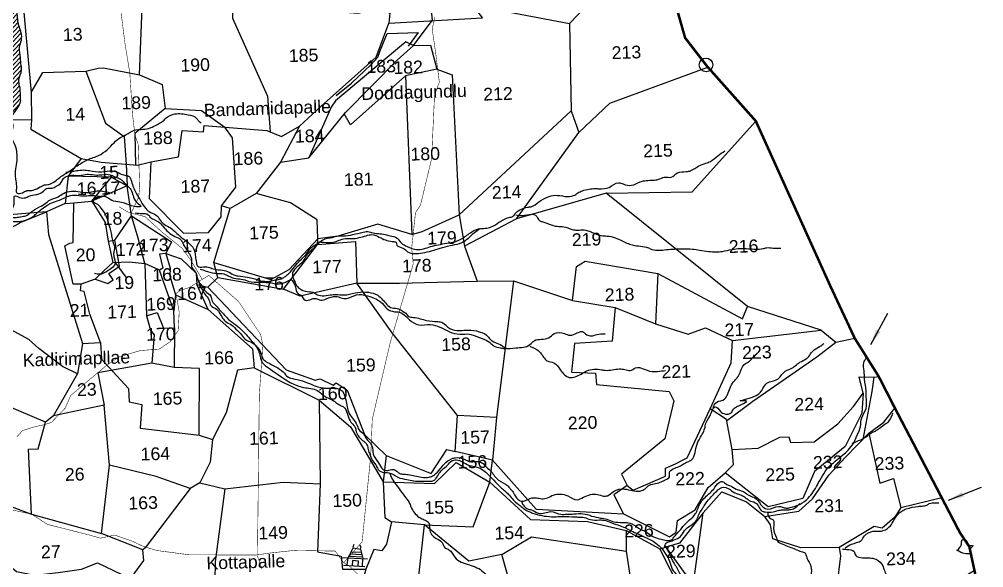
# Model space of a CAD drawing. Header units: feet. Extents: x 800423 to 807996, y 1573223 to 1578223.
# Drawn here: x 801368 to 803229, y 1575888 to 1576944 of the extents above; entities that cross this region are included whole.
import ezdxf
from ezdxf.enums import TextEntityAlignment as Align

# ---------------------------------------------------------------- set-up
doc = ezdxf.new("R2010")
doc.units = ezdxf.units.FT
doc.header["$LTSCALE"] = 15
doc.header["$MEASUREMENT"] = 0
doc.linetypes.add('HIDDEN2', pattern=[0.1875, 0.125, -0.0625])
for name, color, linetype in [('HILL', 17, 'Continuous'), ('PLOT', 7, 'Continuous'), ('PLOT NO', 7, 'Continuous'), ('ROADS', 6, 'Continuous'), ('TANKS-STREAM', 4, 'Continuous'), ('VILLAGE STONES', 240, 'Continuous')]:
    doc.layers.add(name, color=color, linetype=linetype)
doc.layers.add('VILLAGE BOUNDRY', color=5, linetype='HIDDEN2', lineweight=100)
doc.styles.get("Standard").update_dxf_attribs({"font": 'arial.ttf'})
doc.linetypes.add('DOTS', pattern='A,1e-06,-3,["●",Standard,S=3,R=0,X=-1.25,Y=-1.25],-3', length=6.000001)
doc.dimstyles.get("Standard").update_dxf_attribs({"dimtxt": 0.18, "dimasz": 0.18, "dimexe": 0.18, "dimexo": 0.0625, "dimgap": 0.09, "dimtad": 0, "dimtih": 1, "dimtoh": 1, "dimdec": 4, "dimzin": 0, "dimdsep": 46, "dimtxsty": 'Standard', "dimcen": 0.09, "dimadec": 0, "dimazin": 0, "dimtfac": 1, "dimtdec": 4, "dimtofl": 0, "dimtmove": 0, "dimatfit": 3, "dimfxl": 1, "dimtolj": 1, "dimtzin": 0, "dimarcsym": 0})

msp = doc.modelspace()

# ---------------------------------------------------------------- hatches: boundary and pattern name
at = {"layer": 'TANKS-STREAM', "lineweight": -2}
h = msp.add_hatch(dxfattribs=at)
h.set_pattern_fill('ANSI31', color=256, scale=48.98185, angle=1.7937)
h.set_pattern_definition([(46.79369286, (65027.067, 8084.705), (-4.462817548, 4.191789214), [])])
edge = h.paths.add_edge_path()
edge.add_line((801143.9, 1577302.2), (801082.1, 1577261.5))
edge.add_line((801082.1, 1577261.5), (801057, 1577225.5))
edge.add_line((801057, 1577225.5), (801041.4, 1577214.8))
edge.add_line((801041.4, 1577214.8), (801039.2, 1577161.4))
edge.add_line((801039.2, 1577161.4), (801035.1, 1577154.3))
edge.add_line((801035.1, 1577154.3), (801039.7, 1577122))
edge.add_line((801039.7, 1577122), (801072.9, 1576916.4))
edge.add_line((801072.9, 1576916.4), (801098.4, 1576744.9))
edge.add_line((801098.4, 1576744.9), (801190.6, 1576748.3))
edge.add_line((801190.6, 1576748.3), (801350.4, 1576750.2))
edge.add_spline(control_points=[(801350.4, 1576750.2), (801352.5, 1576752.7), (801357, 1576767.7), (801372.3, 1576779), (801369.5, 1576797), (801370.2, 1576808.8), (801367.3, 1576818.8), (801366.5, 1576831.9), (801373.6, 1576842.6), (801370.8, 1576857.4), (801370.4, 1576872), (801366.3, 1576888.4), (801373.1, 1576903.9), (801372.1, 1576919.7), (801364.6, 1576937.9), (801363.9, 1576957.3), (801361.7, 1576977.7), (801363.9, 1576992), (801363.9, 1577007.8), (801377.7, 1577012.9), (801387.2, 1577021.9), (801397.9, 1577028.2), (801406.3, 1577036.2), (801404.6, 1577045.9), (801403.8, 1577055.7), (801403.4, 1577068.2), (801403.9, 1577083.1), (801408.2, 1577099.5), (801412.9, 1577116.1), (801418.7, 1577132.2), (801425.5, 1577143.9), (801426.4, 1577155.9), (801428.6, 1577166.1), (801438.3, 1577174.6), (801439.4, 1577185.4), (801440.8, 1577194.7), (801443.9, 1577201.8), (801449.8, 1577208.3), (801454.6, 1577217), (801455.4, 1577227.5), (801461.7, 1577237.1), (801464.5, 1577247.5), (801470.2, 1577256.4), (801473.3, 1577268.9), (801489.1, 1577272.6), (801503.2, 1577273.6), (801515.1, 1577274.5), (801525.3, 1577275.5), (801534.8, 1577276.5), (801546.6, 1577277.3), (801558.8, 1577274.4), (801570, 1577278), (801580, 1577274.5), (801588.7, 1577277.8), (801599, 1577279.5), (801602.3, 1577289.2), (801601.4, 1577301.5), (801587.3, 1577304.7), (801582.7, 1577317), (801572.4, 1577325.2), (801564.7, 1577335.4), (801554.2, 1577341), (801548, 1577347.6), (801543.2, 1577353.3), (801540.2, 1577357.2), (801538.7, 1577359.1)], knot_values=[2.743929, 2.743929, 2.743929, 2.743929, 13.449528, 43.87747, 54.96585, 66.536532, 80.172892, 86.440314, 106.114252, 115.768531, 131.226189, 151.49776, 165.075202, 181.466843, 198.424393, 224.92727, 240.362293, 260.702703, 270.536142, 284.453283, 299.710553, 311.219933, 323.20078, 331.396526, 339.606613, 353.587775, 369.563021, 384.999057, 405.278495, 422.563503, 437.44955, 445.691754, 459.22129, 467.991973, 483.447913, 490.252233, 497.268408, 506.504004, 517.169253, 526.825372, 538.023089, 551.529645, 559.499527, 570.291641, 588.427793, 602.044488, 615.342548, 624.420475, 633.498392, 644.669328, 660.441629, 671.04786, 679.041057, 691.253135, 699.177122, 708.620474, 719.581853, 732.390574, 745.862061, 756.965096, 772.127289, 784.621882, 792.519361, 799.823032, 807.460437, 807.460437, 807.460437, 807.460437], degree=3, periodic=0)
edge.add_spline(control_points=[(801538.7, 1577359.1), (801535.4, 1577360.1), (801527.3, 1577364.5), (801531.7, 1577380.9), (801524.3, 1577395), (801519.8, 1577408.6), (801516.4, 1577422.7), (801517.9, 1577437.9), (801517.5, 1577457.6), (801520.7, 1577471.9), (801523.9, 1577479.6)], knot_values=[145.722859, 145.722859, 145.722859, 145.722859, 155.281459, 171.544676, 188.069308, 203.853273, 215.235738, 232.271635, 250.101485, 275.711119, 275.711119, 275.711119, 275.711119], degree=3, periodic=0)
edge.add_line((801523.9, 1577479.6), (801509.1, 1577557.6))
edge.add_line((801509.1, 1577557.6), (801424.5, 1577496.5))
edge.add_line((801424.5, 1577496.5), (801343.4, 1577439.6))
edge.add_line((801343.4, 1577439.6), (801247.8, 1577376.3))
edge.add_line((801247.8, 1577376.3), (801143.9, 1577302.2))

# ---------------------------------------------------------------- linework, layer by layer
at = {"layer": 'HILL', "lineweight": -2}
msp.add_lwpolyline([(801979.7, 1576797.2), (802009, 1576821.5), (802046.5, 1576856.8), (802060, 1576871.6), (802063.9, 1576882.4), (802078.3, 1576917.2), (802138.1, 1576919.1), (802118.5, 1576892.6)], dxfattribs=at)
at = {"layer": 'PLOT', "lineweight": -2}
for points in [[(801509.1, 1577557.6), (801541.4, 1577386.9), (801632.4, 1577273.5), (801480.3, 1577264.6), (801426.3, 1577132.8), (801408, 1577002.4), (801372.4, 1577006.7), (801391.6, 1576803.5), (801391.7, 1576750.7), (801190.6, 1576748.3), (801098.4, 1576744.9)], [(801729.8, 1577179), (801763.5, 1577040.4), (801780.3, 1576972), (801779.9, 1576946.4), (801847.4, 1576796.3), (801852.6, 1576727.2)], [(801556.1, 1577024.7), (801559.7, 1576996.4), (801605.9, 1576983.6), (801651.6, 1576989.2), (801707.6, 1576980.2), (801780.3, 1576972), (801927.3, 1576963.1), (802022.1, 1576956.3), (802065.6, 1576967.1), (802083, 1576956.2), (802081.1, 1576937.1), (802261.6, 1576946.9), (802219.8, 1577003.5), (802191.2, 1577008), (802203.5, 1577054.5), (802218.5, 1577065), (802231, 1577099.9), (802192.4, 1577159)], [(802150.4, 1577091.4), (802164.9, 1576941.7)], [(801600.5, 1576837.6), (801605.9, 1576983.6)], [(802287.1, 1576962.9), (802429.4, 1576936.4), (802481.1, 1576990)], [(801487.5, 1576676.3), (801526.5, 1576669.1), (801596.5, 1576663.4), (801622.1, 1576669.4), (801675.5, 1576679.3), (801682.5, 1576729.9), (801723.9, 1576727.3), (801724.8, 1576739.7), (801845.6, 1576730.1), (801873.9, 1576718.5), (801909.2, 1576738.3), (801872.5, 1576669.1), (801926.8, 1576677.6), (801997.7, 1576764.8), (802097.5, 1576865.6), (802129.1, 1576893.8), (802164.9, 1576941.7)], [(801909.2, 1576738.3), (801950.5, 1576777), (802056.9, 1576871.3), (802081.1, 1576937.1)], [(802429.4, 1576936.4), (802433.1, 1576768.1), (802447.9, 1576726.3), (802507.6, 1576782.5), (802696.5, 1576852.2)], [(802129.1, 1576893.8), (802113.7, 1576900.9), (801978.5, 1576787), (801970.1, 1576775), (801926.8, 1576677.6)], [(802129.1, 1576893.8), (802161.3, 1576894.6), (802173.8, 1576848), (802113.4, 1576835.2), (802007.3, 1576741), (801995.3, 1576761.9)], [(801391.6, 1576803.5), (801413.7, 1576841.6), (801496.6, 1576844.6), (801520.8, 1576850.3), (801531.1, 1576850.6), (801600.5, 1576837.6), (801643.8, 1576818.8), (801649.7, 1576772.4), (801591.6, 1576724.5), (801592.5, 1576663.7)], [(801496.6, 1576844.6), (801535, 1576744.4), (801570.5, 1576718.6), (801574.5, 1576665.2), (801576.7, 1576623.3), (801508.4, 1576593.8), (801546, 1576640.4), (801576.7, 1576623.3)], [(802173.8, 1576848), (802203.6, 1576837.2), (802216.7, 1576567.5), (802227.3, 1576507), (802251.5, 1576439.5), (802321.6, 1576440.6), (802435.2, 1576402.3), (802443.4, 1576467.9), (802460, 1576478.2), (802600.3, 1576454.6), (802763.2, 1576367.5), (802773.3, 1576390.9), (802500.6, 1576609.1), (802666.2, 1576611.6), (802789.1, 1576748.2)], [(802113.4, 1576835.2), (802125.4, 1576529.5), (802145.7, 1576535.5), (802216.7, 1576567.5)], [(801649.7, 1576772.4), (801719.8, 1576768.9), (801765.1, 1576736.5)], [(802433.1, 1576768.1), (802216.7, 1576567.5)], [(801391.7, 1576750.7), (801390.9, 1576732.7), (801487.5, 1576676.3), (801462.4, 1576641.8), (801456.7, 1576589.7), (801421, 1576573.1), (801324.9, 1576565.9), (801317.4, 1576610.3), (801221.5, 1576644.6), (801190.6, 1576748.3)], [(801622.1, 1576669.4), (801618.8, 1576598.8), (801684.9, 1576532.1), (801733.1, 1576533.4), (801757.9, 1576563.9), (801758.2, 1576584.7), (801786.1, 1576621), (801779.4, 1576716.2), (801765.1, 1576736.5)], [(802327.6, 1576559.7), (802447.9, 1576726.3)], [(801872.5, 1576669.1), (801825.3, 1576608.4), (801775.4, 1576579.5), (801758.2, 1576584.7)], [(801546, 1576640.4), (801462.4, 1576641.8)], [(801456.7, 1576589.7), (801473.7, 1576590.6), (801508.4, 1576593.8), (801534, 1576552.5), (801540.1, 1576517.1), (801552.7, 1576518.8), (801585, 1576565.9), (801576.7, 1576623.3)], [(802125.4, 1576529.5), (802060, 1576549.6), (801983, 1576526.3), (801944.1, 1576521.2), (801942.9, 1576557.9), (801891.8, 1576590.7), (801825.3, 1576608.4)], [(802500.6, 1576609.1), (802327.6, 1576559.7), (802227.3, 1576507)], [(801540.1, 1576517.1), (801548.7, 1576475.7), (801530.8, 1576458.8), (801514.7, 1576443.7), (801487.5, 1576434.1), (801472.3, 1576434.1), (801456.3, 1576507.6), (801465.9, 1576512.9), (801472.5, 1576514.1), (801473.7, 1576590.6)], [(801490.3, 1576319.4), (801481, 1576261.4), (801452, 1576275.6), (801406.3, 1576310.3), (801387, 1576327.2), (801345.5, 1576349.7), (801271.3, 1576342.1), (801240.7, 1576293), (801237.9, 1576232.4), (801227.5, 1576228.4), (801209.4, 1576259), (801212.3, 1576305), (801237, 1576382.9), (801263.2, 1576474.8), (801268.7, 1576491.2), (801280.3, 1576503.4), (801341.5, 1576536.5), (801372.1, 1576553.6), (801421, 1576573.1)], [(801421, 1576573.1), (801424.9, 1576529.7), (801490.3, 1576319.4), (801524.8, 1576321.8), (801504.5, 1576376.3), (801493.8, 1576420), (801486.6, 1576421.2), (801487.5, 1576434.1)], [(801548.7, 1576475.7), (801580.2, 1576476.9), (801610.4, 1576474), (801597.7, 1576522.7), (801585, 1576565.9), (801661.8, 1576515.7), (801651.3, 1576493.1), (801639, 1576491.9), (801645.4, 1576464.9), (801638.8, 1576461.2), (801610.4, 1576474)], [(801651.3, 1576493.1), (801680.9, 1576482.9), (801709.5, 1576454.9), (801711, 1576433.1), (801732.4, 1576428.5), (801751.2, 1576447.1), (801743.8, 1576475.7), (801774.9, 1576579.7)], [(801514.7, 1576443.7), (801539.3, 1576435.3), (801549.6, 1576442.6), (801541.3, 1576454.4), (801561.9, 1576468.9), (801552.7, 1576518.8)], [(801743.8, 1576475.7), (801853.4, 1576443.2), (801888.7, 1576462.3), (801944.1, 1576521.2)], [(801751.2, 1576447.1), (801877.9, 1576424.5), (801943.4, 1576510.2), (801944.1, 1576521.2)], [(801943.4, 1576510.2), (802016.8, 1576516), (802019.2, 1576435.8), (801909.9, 1576410.9), (801877.9, 1576424.5)], [(801651.3, 1576493.1), (801659.3, 1576465.1), (801658.6, 1576449.8), (801669.6, 1576413.4), (801666.8, 1576382.8), (801638.8, 1576461.2)], [(801610.4, 1576474), (801613.9, 1576373.3), (801621.2, 1576345.2), (801628.5, 1576336.2), (801624.2, 1576281.5), (801520, 1576263.1), (801531.9, 1576201.1), (801434.2, 1576180.1), (801481, 1576261.4)], [(801574.3, 1576447.3), (801555.5, 1576473.9)], [(802600.3, 1576454.6), (802595.3, 1576357.8)], [(801732.4, 1576428.5), (801883, 1576269.1), (801939.3, 1576249.3), (801948.8, 1576251.8), (801974, 1576239.1), (801979.5, 1576243.6), (802001, 1576229.9), (802034.4, 1576144.3), (802076.3, 1576103.9), (802162.7, 1576069), (802193.4, 1576115.2), (802209.2, 1576111.5), (802213.4, 1576181.1), (802087.6, 1576340.4), (802019.2, 1576435.8)], [(802019.2, 1576435.8), (802101.7, 1576436.1), (802174.4, 1576437.9), (802251.5, 1576439.5)], [(802321.6, 1576440.6), (802288.9, 1576177.1), (802213.4, 1576181.1)], [(801669.6, 1576413.4), (801732.5, 1576385), (801711, 1576433.1)], [(802435.2, 1576402.3), (802517.8, 1576389.1), (802595.3, 1576357.8), (802658.6, 1576337.4), (802692.3, 1576349.9), (802744, 1576325.5), (802914.9, 1576345.3), (802773.3, 1576390.9)], [(801613.9, 1576373.3), (801634.3, 1576379.3), (801646.9, 1576349.4), (801667.8, 1576349.9), (801666.8, 1576382.8)], [(801732.5, 1576385), (801818.5, 1576309.3), (801821.3, 1576272.6), (801946.9, 1576210.6), (802007.4, 1576159.2), (802070.6, 1576053), (802169, 1576049.7), (802211, 1576090.6), (802276.3, 1576052.7), (802281.5, 1576094.7)], [(802517.8, 1576389.1), (802511.9, 1576323.9), (802439.4, 1576319.5), (802433.8, 1576264.4), (802479.8, 1576262.7), (802481.6, 1576240.6), (802622.2, 1576227.3), (802631.1, 1576209.5), (802613.8, 1576135.7), (802530, 1576068.2), (802541.1, 1576046.2), (802515.4, 1576028.1), (802533.8, 1575991.2)], [(801667.5, 1576349.9), (801667, 1576273.6), (801624.2, 1576281.5)], [(802914.9, 1576345.3), (802943.5, 1576322.2), (802979.9, 1576329.8)], [(802281.5, 1576094.7), (802365.4, 1576000.5), (802533.8, 1575991.2), (802622.5, 1575947), (802635.5, 1575956.5), (802638.3, 1575978.9), (802672.1, 1575999.4), (802697, 1576042.3), (802729.9, 1576070.5), (802745.8, 1576086.6), (802743.5, 1576115.5), (802732.3, 1576173.2), (802701, 1576194.1), (802741.8, 1576282.6), (802744, 1576325.5)], [(801524.8, 1576321.8), (801526.8, 1576289.3), (801579.3, 1576233.3), (801580.3, 1576207.1), (801604.9, 1576202.4), (801601.7, 1576156.5), (801715.1, 1576142.8), (801716.1, 1576271.3), (801667, 1576273.6)], [(802732.8, 1576170.7), (802783.4, 1576208.7), (802907.1, 1576294.2), (802943.5, 1576322.2)], [(801821.3, 1576272.6), (801789.5, 1576268.1), (801767.4, 1576186.1), (801740.8, 1576134.5)], [(802743.5, 1576115.5), (802793.9, 1576118), (802835.7, 1576139.3), (802853, 1576139.7), (802856, 1576128.7), (802901.7, 1576130.5), (802947.2, 1576164.6), (802977.8, 1576198), (802996.4, 1576223.9), (802988.6, 1576255.3), (803016.6, 1576255), (803026.1, 1576256.2)], [(803016.6, 1576255), (803012.6, 1576227.1), (802995.4, 1576134.7)], [(801434.2, 1576180.1), (801418.8, 1576168.4), (801294.2, 1576221.1), (801276.1, 1576218.5), (801237.9, 1576232.4)], [(802996.4, 1576223.9), (802993.3, 1576185.4), (802961.3, 1576121.3), (802902.4, 1576073.1), (802879.5, 1576020.8), (802812.8, 1576005), (802729.9, 1576070.5)], [(801392, 1575990.9), (801526.8, 1575953.4), (801542.3, 1576085.3), (801531.9, 1576201.1)], [(801946.9, 1576210.6), (801948.7, 1576049.2), (801943.6, 1575918.6), (801989, 1575909.9), (801991.8, 1575885), (802036.8, 1575884.7), (802025.9, 1575844.6), (802007.9, 1575829.4), (802005, 1575806.8), (802084.9, 1575729.4), (802145.6, 1575670.6), (802154.1, 1575705.3), (802138.7, 1575866.2), (802150.3, 1575970.2), (802086.5, 1575975.9), (802077, 1575933), (802068, 1575920.1), (802052.6, 1575923), (802036.8, 1575884.7)], [(802541.1, 1576046.2), (802552.3, 1576036.8), (802614.7, 1576063.8), (802614.7, 1576079.7), (802634.2, 1576087.6), (802647.7, 1576094.6), (802656.9, 1576099.2), (802701, 1576194.1)], [(802687.5, 1575993.6), (802723.5, 1576033.8), (802771.1, 1576014.7), (802806.2, 1575986.3), (802872, 1575996.4), (802898.1, 1576020.2), (802930.2, 1576066.3), (802961.9, 1576100.5), (803007.2, 1576146.8), (803036, 1576168), (803057.4, 1576195.2)], [(802288.9, 1576177.1), (802281.5, 1576094.7), (802209.2, 1576111.5)], [(801217.5, 1576113.8), (801260.6, 1576095.7), (801315.1, 1576075.3), (801330.4, 1576046.2), (801332, 1576013.3), (801392, 1575990.9), (801385.9, 1576115.8), (801404.8, 1576116.6), (801418.8, 1576168.4)], [(801715.1, 1576142.8), (801740.8, 1576134.5), (801736.5, 1576091.3), (801716.5, 1576051.1), (801697.9, 1576040.3), (801632.5, 1576063.4), (801542.3, 1576085.3)], [(803007.2, 1576146.8), (803028.4, 1576050.4), (803054.8, 1576059.4), (803068.5, 1576003.6), (803147.6, 1576022.7)], [(802076.3, 1576103.9), (802070.6, 1576053), (802073.4, 1575984.7), (802086.5, 1575975.9)], [(801260.6, 1576095.7), (801259.8, 1576068.8), (801287.2, 1576027.9), (801317.7, 1575917.8), (801363.1, 1575880.4), (801398.6, 1575873.2), (801443.1, 1575878.4), (801488.2, 1575884.7), (801519, 1575897.1), (801565, 1575875.5)], [(801716.5, 1576051.1), (801764.9, 1576039.4), (801877.2, 1576052.6), (801948.7, 1576049.2)], [(802338.6, 1575709), (802327.6, 1575782.4), (802374.4, 1575794.7), (802373.4, 1575823.1), (802317.1, 1575849.5), (802298.9, 1575912.9), (802235.4, 1575900.5), (802150.3, 1575970.2), (802243.9, 1575966.3), (802276.3, 1576052.7)], [(802276.3, 1576052.7), (802354.5, 1575980.5), (802464.2, 1575976.9), (802538.9, 1575959.5), (802603.7, 1575924.2), (802615.2, 1575927.5), (802652.4, 1575876.6), (802670.4, 1575866.7), (802687.5, 1575993.6), (802641.8, 1575935.1), (802615.2, 1575927.5)], [(801697.9, 1576040.3), (801611.5, 1575925.9), (801606.5, 1575922.3), (801526.8, 1575953.4)], [(801764.9, 1576039.4), (801746, 1575899.2), (801745.4, 1575863.3), (801742.8, 1575856.3), (801701.4, 1575862.3), (801703.6, 1575804.5), (801753.7, 1575734.4), (801732.5, 1575707.1), (801596.1, 1575755.6), (801587.6, 1575771.1), (801572, 1575789.2), (801561.6, 1575828.5), (801565, 1575875.5), (801584.1, 1575868.4), (801608.5, 1575901.3), (801606.5, 1575922.3)], [(803068.5, 1576003.4), (803057.3, 1575985), (803033, 1575963.8), (803017.5, 1575967.2), (802950, 1575926.9), (802876, 1575925.9), (802821.7, 1575943.5), (802817.7, 1575970), (802806.2, 1575986.3)], [(802538.9, 1575959.5), (802539.1, 1575919.6), (802557.5, 1575797.8), (802594.3, 1575623.2), (802726.1, 1575624.2), (802841.3, 1575694), (802797.3, 1575703), (802703, 1575729.3), (802603.7, 1575924.2)], [(802298.9, 1575912.9), (802356.1, 1575947.5), (802539.1, 1575919.6)], [(802002.8, 1575907), (802012.4, 1575925.9), (802026.8, 1575923.5), (802031.3, 1575905.5)], [(802029.5, 1575912.6), (802006.4, 1575914)], [(802028.4, 1575916.9), (802008.3, 1575917.7)], [(802950, 1575926.9), (802952.5, 1575910.5), (802945.6, 1575852.5), (802915.5, 1575854.2), (802934.6, 1575786), (803065.4, 1575752.6), (803069.3, 1575844.3), (803102.4, 1575833.8), (803108.9, 1575821.6), (803169.3, 1575857.4), (803210.9, 1575882.7)], [(801989.3, 1575907.7), (802040.1, 1575905.1)], [(802001, 1575893), (802002.8, 1575907)], [(802030.7, 1575908), (802004.1, 1575909.5)], [(802021.9, 1575890.9), (802022.9, 1575900.4), (802011.4, 1575901.7), (802010.8, 1575891.6)], [(802030.5, 1575890.4), (802031.3, 1575905.5)], [(801993.9, 1575892.6), (802034.9, 1575890.1)]]:
    msp.add_lwpolyline(points, dxfattribs=at)
for centre, radius, start, end in [((802018.2, 1575927.9), 6.14, 136.5163, 199.7883), ((802020.1, 1575926.3), 7.23, 336.6527, 50.2134)]:
    msp.add_arc(centre, radius, start, end, dxfattribs=at)
at = {"layer": 'ROADS', "linetype": 'DOTS', "lineweight": -2, "ltscale": 0.15, "const_width": 1}
for points in [[(802018, 1577779), (801987.6, 1577748.9), (801949.6, 1577689.6), (801912.1, 1577631.3), (801819.3, 1577502.7), (801792.8, 1577435.5), (801770.5, 1577390.4), (801710.5, 1577269.6), (801682.6, 1577191.8), (801674.8, 1577169.9), (801566.5, 1577041.2), (801559.7, 1576996.4), (801572.5, 1576896), (801581.6, 1576841.1), (801586.6, 1576762.6), (801591.6, 1576721.5), (801597.8, 1576703.2), (801600.8, 1576620.8), (801598.5, 1576601.2), (801584.3, 1576570.8)], [(801994.2, 1575897.2), (802029.7, 1575937.5), (802046.2, 1576101.8), (802049.3, 1576173.8), (802084, 1576321.6), (802128.3, 1576473), (802125.3, 1576503.1), (802132.7, 1576572.1), (802142.2, 1576586.1), (802163.7, 1576675.3), (802169.4, 1576797.8), (802178.6, 1576823.5), (802171.2, 1576882), (802164.9, 1576925.1), (802169.9, 1576948.7)], [(801560.8, 1576583.1), (801579.7, 1576572), (801610.7, 1576564.2), (801643.9, 1576534.2), (801683.1, 1576502.6), (801700.4, 1576478.3), (801721.4, 1576443.3), (801733.9, 1576450.8), (801791.6, 1576400.4), (801833.8, 1576337.2), (801838.3, 1576316.4), (801831.4, 1576220.5), (801827.8, 1575910.3), (801836.8, 1575884.9)], [(801696.1, 1576427.3), (801721.4, 1576443.3)], [(801363.5, 1576139.4), (801374.6, 1576152), (801397.9, 1576159.1), (801417.5, 1576163.5), (801430.2, 1576167.6), (801457.1, 1576195.3), (801467.4, 1576219.3), (801499.7, 1576246.6), (801537.4, 1576278), (801561.5, 1576294.1), (801601.6, 1576306), (801638.8, 1576309), (801659, 1576322.8), (801674.8, 1576344.1), (801676.9, 1576380.3), (801673.3, 1576400.7), (801670.6, 1576416), (801678.9, 1576422), (801696.1, 1576427.3)], [(801247.8, 1576016.4), (801312.3, 1576008.2), (801392, 1575990.9), (801422.7, 1575971.2), (801502.7, 1575950.9), (801525.2, 1575944.6), (801552.2, 1575950.6), (801585.9, 1575939), (801607.1, 1575929), (801633.5, 1575920.9), (801696, 1575912.6), (801792.2, 1575912.2), (801824.5, 1575912.1), (801855.5, 1575916.4), (801899.3, 1575921.1), (801961.8, 1575920), (801977.8, 1575919.8), (801994.2, 1575897.2), (802007.8, 1575888.7), (802031.3, 1575864.7), (802048.5, 1575804.2), (802049.1, 1575747.9), (802067.2, 1575638), (802070.3, 1575621.2)]]:
    msp.add_lwpolyline(points, dxfattribs=at)
at = {"layer": 'TANKS-STREAM', "lineweight": -2}
for points in [[(801537.1, 1577361.3), (801543.3, 1577353.2), (801547.9, 1577347.7), (801553.4, 1577342.3), (801563.4, 1577335.2), (801573.8, 1577324.6), (801581.4, 1577316.9), (801589.1, 1577306.2), (801599.7, 1577299.4), (801601.5, 1577288.8), (801597.6, 1577280.4), (801590.3, 1577277.8), (801578.5, 1577275.7), (801570.8, 1577276.9), (801560.5, 1577275.7), (801545.1, 1577276.7), (801534.1, 1577276.4), (801525.3, 1577275.5), (801516.4, 1577274.6), (801503.4, 1577273.6), (801490.2, 1577272.3), (801473.8, 1577265.4), (801469.4, 1577255.8), (801465.7, 1577248.9), (801460.8, 1577236.6), (801456.1, 1577226.7), (801454, 1577217.5), (801449.3, 1577208.2), (801443.9, 1577200.9), (801441.1, 1577194.6), (801439.8, 1577188.1), (801435.9, 1577173.5), (801430.4, 1577166.8), (801426.4, 1577154.2), (801425.2, 1577146.2), (801419.5, 1577132.8), (801413.4, 1577117), (801407.8, 1577097.9), (801404.5, 1577083.2), (801403.6, 1577067.5), (801404, 1577053.9), (801404.7, 1577045.8), (801405, 1577037.8), (801397.7, 1577028.6), (801388.4, 1577022.2), (801376.4, 1577013.3), (801365.3, 1577005.4), (801363.7, 1576995.9), (801362.5, 1576976), (801363.4, 1576960.9), (801366.5, 1576935.1), (801371.3, 1576919.2), (801371.8, 1576903.2), (801368.4, 1576890.3), (801370, 1576870.5), (801371.4, 1576855.4), (801372.2, 1576846), (801367.1, 1576827.4), (801367.3, 1576821.3), (801369.6, 1576808.1), (801369.9, 1576796.8), (801370.3, 1576785.9), (801355.4, 1576760.1), (801347.7, 1576748.1), (801337.8, 1576746.3), (801328, 1576726.7), (801323.1, 1576717), (801317.2, 1576709.8), (801303.2, 1576702.7), (801301.1, 1576696.5), (801296.2, 1576685.5), (801285.4, 1576667.2), (801280.9, 1576660.4), (801267.9, 1576651.5), (801261, 1576646.1), (801255, 1576642.1), (801244.5, 1576630), (801236.6, 1576624.1), (801221.9, 1576609.9), (801207.3, 1576595.3), (801183.7, 1576589.2)], [(801350.6, 1576750.7), (801355.6, 1576742.6), (801356, 1576740.1), (801355, 1576733.1), (801353, 1576725.1), (801354, 1576714.4), (801359.1, 1576703.8), (801361.5, 1576696.9), (801363.5, 1576683.1), (801363, 1576668.2), (801360.4, 1576651.8), (801361.9, 1576632.2), (801362.8, 1576623.7), (801363, 1576617.7), (801362.9, 1576610.4), (801366.2, 1576608.6), (801368.7, 1576608.7), (801374.3, 1576610.1), (801383.1, 1576614.2), (801389.7, 1576614.4), (801395.1, 1576615.2), (801408.8, 1576621.3), (801417.2, 1576625.1), (801423.2, 1576625.9), (801430.1, 1576627.7), (801440.1, 1576634.3), (801448.7, 1576641.3), (801462.7, 1576650.2), (801475.4, 1576658.8), (801485, 1576665.2), (801505.2, 1576675.9), (801516.8, 1576679.7), (801548.5, 1576703.5), (801560.5, 1576714.6), (801574.8, 1576722.3), (801590.1, 1576730.4), (801617.5, 1576733.8), (801631.2, 1576739.9), (801646.1, 1576748.9), (801652, 1576754.5), (801668.2, 1576761.9), (801694.2, 1576760.5), (801709.9, 1576754.1), (801713.6, 1576749.1), (801719.1, 1576744.9)], [(801458.5, 1576649.7), (801479, 1576652.7), (801492.2, 1576654), (801504, 1576652.8), (801527.4, 1576650.4), (801547.5, 1576652.5), (801573.9, 1576643.5), (801580.6, 1576641.6), (801583.8, 1576635.5), (801587.6, 1576623), (801602.8, 1576594), (801612.4, 1576579.5), (801621.6, 1576572.3), (801635.4, 1576564.6), (801638.5, 1576560), (801645.8, 1576550.8), (801657.2, 1576544.1), (801677.2, 1576527.4), (801682.2, 1576523.5), (801706.6, 1576497.4), (801708, 1576487), (801710, 1576475.5), (801711.3, 1576470.1), (801732.9, 1576467), (801742.2, 1576463.6), (801770.3, 1576458.5), (801782.1, 1576451.9), (801790.3, 1576450), (801808.9, 1576447.6), (801820.1, 1576445), (801829.6, 1576441.8), (801846.2, 1576439.4), (801864.9, 1576442.5), (801875.6, 1576445.3), (801881.7, 1576449), (801888.7, 1576454.9), (801909.8, 1576479.6), (801921.1, 1576490.7), (801932.1, 1576504.6), (801945.8, 1576513.8), (801954.4, 1576519.7), (801972.4, 1576524.1), (801983.6, 1576527), (801992.7, 1576526.9), (802011.9, 1576529.6), (802031.9, 1576534.2), (802043.3, 1576535), (802047.8, 1576533.7), (802074.4, 1576529.6), (802083.6, 1576527), (802097.1, 1576522.9), (802105.5, 1576513.2), (802116.3, 1576506.8), (802134.9, 1576500.8), (802161.9, 1576506.3), (802192.8, 1576512.8), (802215.1, 1576518.4), (802234.1, 1576529.8), (802243.4, 1576536.2), (802257.9, 1576541.3), (802270.2, 1576541.9), (802281.6, 1576545.7), (802312.7, 1576562.4), (802320.7, 1576565), (802325.8, 1576571), (802335.5, 1576577.7), (802348.7, 1576582.4), (802355.5, 1576583.2), (802370.7, 1576592.6), (802387.1, 1576601.8), (802402.1, 1576605.2), (802437.7, 1576604.6), (802445.9, 1576609.8), (802454.5, 1576613.9), (802467.4, 1576617.3), (802479.5, 1576618.1), (802486.7, 1576617.9), (802506, 1576620.5), (802524.4, 1576629.4), (802533.2, 1576627), (802549.6, 1576624.5), (802565.8, 1576631.1), (802591.2, 1576634.5), (802601.4, 1576636), (802612.6, 1576640.1), (802626, 1576640.2), (802637.9, 1576648.5), (802654.9, 1576650.9), (802663.6, 1576652.7), (802678.9, 1576661.9), (802692.8, 1576666.9), (802701.4, 1576670.6), (802715.9, 1576681.3), (802729.3, 1576690.9)], [(801347.8, 1576563.3), (801347.3, 1576565.7), (801355.9, 1576581), (801358.3, 1576587.9), (801358.3, 1576597.2), (801359.2, 1576603.7), (801369.1, 1576601.2), (801375, 1576600), (801380.1, 1576600.5), (801387.2, 1576603.5), (801400.8, 1576606.5), (801407.9, 1576608.8), (801417.1, 1576615), (801420.9, 1576618.2), (801431.9, 1576619.2), (801439.3, 1576622.5), (801449.1, 1576629.6), (801453.4, 1576637.9), (801463.3, 1576642.8), (801473, 1576643.7), (801481.1, 1576643.1), (801488.7, 1576644), (801501.7, 1576645.8), (801517.7, 1576644.2), (801527.7, 1576644.9), (801543.7, 1576644.8), (801552.6, 1576641.1), (801563.9, 1576636.3), (801568.7, 1576631.8), (801577.6, 1576623), (801583.7, 1576616.3), (801594.5, 1576592.2), (801602.6, 1576583.9), (801590.7, 1576583.7), (801571.6, 1576589.9), (801558.7, 1576592.4), (801543.8, 1576597.2), (801537.8, 1576601.3), (801528.6, 1576602.9), (801514.2, 1576598), (801510.9, 1576593.6), (801519.2, 1576587.9), (801523.8, 1576582.8), (801532.1, 1576572), (801541.7, 1576546.6), (801543, 1576542.8), (801545.6, 1576532.1), (801547.5, 1576521.6), (801550.6, 1576510.5), (801552, 1576501.6), (801550.5, 1576494.9), (801550.7, 1576488.9), (801552.5, 1576480.6), (801553.4, 1576474.5), (801541.1, 1576460.8), (801533.2, 1576456.2), (801523.6, 1576453.1), (801513.3, 1576454.3)], [(801316.3, 1576544.2), (801326.2, 1576548.8), (801335.6, 1576553.3), (801344.1, 1576554.6), (801362.9, 1576554.7), (801372.2, 1576555.1), (801380.4, 1576557.2), (801395.6, 1576564.7), (801403, 1576571.5), (801411.4, 1576578.3), (801428.1, 1576589.3), (801441.3, 1576594.4), (801458.5, 1576601.6), (801463.5, 1576603.8), (801495.1, 1576604.1), (801508.5, 1576605), (801528, 1576603)], [(801347.6, 1576563.8), (801356.2, 1576562.6), (801364.8, 1576562.9), (801373.9, 1576564.4), (801383.3, 1576566.9), (801390.7, 1576572.6), (801407.1, 1576582.7), (801419.6, 1576590.3), (801425.5, 1576594.9), (801443.6, 1576602.4), (801453.4, 1576608.7), (801469.2, 1576613.2), (801485.6, 1576611.7), (801504, 1576610.9), (801518, 1576614), (801532.4, 1576612.7), (801547.7, 1576609.3)], [(801592.1, 1576571.5), (801604.6, 1576570.3), (801616.8, 1576567.9), (801620.4, 1576563.9), (801637.1, 1576553.9), (801645.6, 1576545.6), (801668.5, 1576525.8), (801679.9, 1576519.7), (801683.9, 1576512.9), (801690.7, 1576501), (801696.5, 1576492.5), (801699.5, 1576486.7), (801700.4, 1576470.1), (801701.3, 1576466), (801706.7, 1576459.6), (801710.4, 1576452.5), (801711.9, 1576444.8), (801715.4, 1576437.2), (801722.6, 1576429.1), (801724.6, 1576425.5), (801727.4, 1576420.7), (801737.7, 1576411.2), (801741, 1576400.7), (801748.4, 1576392.1), (801754.1, 1576385.2), (801760.8, 1576378.3), (801766.4, 1576372.1), (801772.2, 1576366), (801778.8, 1576361), (801806, 1576337.1), (801814.7, 1576326.8), (801828.5, 1576311.1), (801834.9, 1576300.3), (801838.5, 1576290.3), (801847.5, 1576283), (801877.2, 1576264.9), (801887.6, 1576254.9), (801904.1, 1576250.4), (801924.4, 1576244.2), (801938.7, 1576238.1), (801962.3, 1576233.6), (801971.4, 1576233.8), (801987.3, 1576231.3), (802004.8, 1576184.8), (802019.8, 1576162.7), (802023.5, 1576154.1), (802032.8, 1576144.9), (802036.5, 1576138.5), (802048.9, 1576121.4), (802051, 1576106.6), (802061.2, 1576089.8), (802069.6, 1576077.5), (802079, 1576075), (802088.9, 1576077.1), (802096.6, 1576073.8), (802100.4, 1576070.4), (802107.7, 1576068.1), (802118.5, 1576067.2), (802144.2, 1576062), (802159.3, 1576062.3), (802161.7, 1576062.9), (802169, 1576066.8), (802180, 1576077.9), (802187.8, 1576087.2), (802203.1, 1576097.9), (802209.2, 1576099.7), (802228.1, 1576096), (802236.8, 1576092.4), (802250.6, 1576092.2), (802260.8, 1576089.8), (802269.2, 1576082), (802278.5, 1576073.2), (802292.6, 1576056.3), (802310.2, 1576045.9), (802315, 1576040.1), (802319.6, 1576035.1), (802325.2, 1576025.9), (802336.6, 1576015.8), (802354, 1576021.2), (802366, 1576022.4), (802376.1, 1576020.6), (802387.5, 1576022.6), (802398.7, 1576027.7), (802426.3, 1576026.2), (802444.7, 1576018.8), (802456.6, 1576023.4), (802483.5, 1576029), (802495.6, 1576025.7), (802503, 1576026.5), (802514.8, 1576034.8), (802535.9, 1576039.3), (802565.5, 1576035.3), (802573.2, 1576038.2), (802581.5, 1576045.5), (802604.7, 1576052.3), (802613.1, 1576056.5), (802622.4, 1576063.1), (802622.8, 1576071.8), (802632.7, 1576079.5), (802643.5, 1576084.1), (802651.7, 1576088.8), (802659.7, 1576092.6), (802666.3, 1576096.8), (802669.6, 1576102.1), (802673.3, 1576117.3), (802679.5, 1576134), (802690.6, 1576156.4), (802692.6, 1576166), (802701.8, 1576182.8), (802707, 1576194.5), (802710.4, 1576197.4), (802720.9, 1576188.6), (802729.6, 1576184.1), (802736, 1576183.7), (802741.2, 1576186), (802746.1, 1576193.1), (802751.6, 1576197.6), (802761.7, 1576202.2), (802771.4, 1576208.9), (802760.7, 1576209.1), (802794.9, 1576222.5), (802804.6, 1576236.3), (802813, 1576244.6), (802823, 1576247.6), (802831.3, 1576251.2), (802837.5, 1576257.3), (802845.9, 1576266.3), (802856.1, 1576270.7), (802874.1, 1576283.6), (802886.1, 1576290), (802891.1, 1576294.4), (802898.3, 1576304.5), (802912.2, 1576313.9), (802920.3, 1576319.8)], [(802325.9, 1576567.3), (802331.6, 1576566.4), (802347.1, 1576567.3), (802364.2, 1576566.8), (802372.6, 1576556.3), (802378, 1576554.1), (802394.3, 1576548.3), (802405.8, 1576545.6), (802418.6, 1576544.7), (802434.9, 1576539.5), (802444.7, 1576538.1), (802458.1, 1576538.5), (802471.3, 1576534.6), (802478.8, 1576531.5), (802491, 1576527.5), (802502.1, 1576526.8), (802518, 1576523.3), (802530.2, 1576517.9), (802550.9, 1576509.5), (802582.3, 1576503.8), (802588.8, 1576501), (802616.6, 1576500.5), (802647.1, 1576502.1), (802667, 1576501.7), (802680.5, 1576499.5), (802698.7, 1576497), (802724.9, 1576497.2), (802743.2, 1576501.1), (802775.1, 1576502.4), (802802.6, 1576502.6), (802809.9, 1576504.2), (802822.7, 1576503.6), (802837.1, 1576503.4)], [(801946.1, 1576515.3), (801964, 1576514.2), (801970.9, 1576514.2), (801993.9, 1576521.3), (802008, 1576521.8), (802024, 1576523.6), (802037.4, 1576527.3), (802048.7, 1576529.4), (802062.7, 1576524.6), (802087.9, 1576516.2), (802095.3, 1576514.2), (802096.9, 1576509.2), (802108.1, 1576503.6), (802117.5, 1576496.6), (802146.4, 1576494.3), (802180.2, 1576503.3), (802189.9, 1576506.2), (802226.2, 1576516.4), (802237.2, 1576525.1), (802246.6, 1576533.7), (802257, 1576541.2)], [(801947.8, 1576515.4), (801936.9, 1576504.2), (801927, 1576494.4), (801923.3, 1576490.6), (801917.7, 1576481.3), (801913.1, 1576475.4), (801895.1, 1576452.9), (801896.6, 1576445.7), (801899.6, 1576439.4), (801905, 1576429.3), (801911.8, 1576423.5), (801928.2, 1576419.2), (801936.9, 1576417.5), (801940.6, 1576415.1), (801952.6, 1576411.8), (801968.2, 1576413.2), (801979.7, 1576414.1), (801993.3, 1576413.3), (801999.9, 1576413.7), (802021.5, 1576418.1), (802041.7, 1576418.4), (802059.7, 1576412.5), (802076.9, 1576395.5), (802087.6, 1576388.2), (802100.1, 1576386.5), (802107.1, 1576382.5), (802113.9, 1576377.9), (802119.6, 1576372), (802128.9, 1576370.1), (802154.1, 1576364.2), (802175.5, 1576361.8), (802185.6, 1576359.6), (802195.1, 1576351.3), (802212.4, 1576345), (802239.6, 1576345.6), (802260.8, 1576340.6), (802271.1, 1576334.7), (802276.1, 1576328.5), (802286.4, 1576321.8), (802299.1, 1576315.9), (802301.7, 1576313.8), (802311.3, 1576309.8)], [(801717.6, 1576462.8), (801726.9, 1576460), (801744.7, 1576455.2), (801754, 1576454.7), (801765.7, 1576452.9), (801774.6, 1576448.5), (801789.8, 1576444.4), (801803.4, 1576442.3), (801810, 1576440.1), (801833.8, 1576437.6), (801855.2, 1576436.4), (801875, 1576435.1), (801882.2, 1576438), (801886.9, 1576440.3), (801892.1, 1576442.7), (801897.4, 1576437.4), (801900.9, 1576428.8), (801905.9, 1576415.8), (801911.4, 1576412.9), (801919.6, 1576403.3), (801932.1, 1576405.3), (801937.9, 1576406.6), (801950.3, 1576403.1), (801960.5, 1576405.5), (801979, 1576410.4), (801989.3, 1576407.8), (801999.5, 1576406.5), (802018.6, 1576413.5), (802039.8, 1576411.6), (802057.2, 1576405.2), (802072.3, 1576393.1), (802077.2, 1576387.1), (802092.3, 1576381), (802101.5, 1576380), (802114.6, 1576371.7), (802120.8, 1576365.6), (802139.1, 1576355.7), (802161.1, 1576356.2), (802198.3, 1576342.4), (802217.9, 1576337.6), (802237, 1576337.7), (802246, 1576335), (802265.9, 1576327.5), (802278, 1576319.9), (802284.7, 1576314.6), (802296.4, 1576311.3), (802304.5, 1576310), (802326.1, 1576311.2), (802353.5, 1576317.5), (802361.6, 1576325), (802389.3, 1576330.4), (802400.1, 1576338.8), (802420.1, 1576338.8), (802430.6, 1576335.5), (802444.5, 1576340), (802454.1, 1576342.6), (802463.2, 1576336.7), (802471.4, 1576334.4), (802482.4, 1576337), (802498.6, 1576338.4)], [(801714.4, 1576441.5), (801716.7, 1576431), (801720.9, 1576423.8), (801726.4, 1576414.8), (801734.3, 1576403.8), (801737.6, 1576392.9), (801749, 1576385.8), (801753.6, 1576380.4), (801760.7, 1576368.7), (801767.5, 1576361.3), (801778.3, 1576355.3), (801789, 1576344.6), (801794.6, 1576339.3), (801803.2, 1576328.7), (801818.7, 1576320.5), (801825.5, 1576314.1), (801829.7, 1576306), (801832.7, 1576297.4), (801834.2, 1576289.2), (801837, 1576283.3), (801850.9, 1576271.5), (801916.9, 1576235.1), (801943.3, 1576229), (801955.2, 1576219.8), (801977, 1576207.8), (801985, 1576202), (801993.5, 1576197.7), (802006.7, 1576170.4), (802013.7, 1576161.9), (802017.2, 1576156.8), (802017.8, 1576152.7), (802030.7, 1576132.9), (802037.9, 1576126.2), (802041, 1576118), (802043.7, 1576108.2), (802046.6, 1576100.7), (802052.8, 1576089.8), (802057.5, 1576083.6), (802059.1, 1576079.5), (802063.2, 1576074.3), (802074.9, 1576071.1), (802081.1, 1576070.7), (802098.5, 1576062.2), (802115.8, 1576057.5), (802143.2, 1576054.2), (802156.3, 1576054.6), (802166.4, 1576055.1), (802170.8, 1576058.2), (802176.8, 1576067.1), (802184.2, 1576076.5), (802194.3, 1576085.1), (802202.9, 1576093.7), (802211, 1576095.3), (802235.1, 1576085.5), (802257.1, 1576079.3), (802268.2, 1576071.6), (802298.7, 1576041.2), (802306.4, 1576034.5), (802313.1, 1576028), (802330.4, 1576010), (802336.6, 1576005.9), (802344.7, 1575999.2), (802351.5, 1575996.1), (802358.6, 1575992.9), (802367.1, 1575990.1), (802404.3, 1575986), (802416.8, 1575986.5), (802439.7, 1575985.7), (802448.2, 1575985.3), (802457.9, 1575984.6), (802470.1, 1575980.5), (802487.4, 1575979.7), (802499.5, 1575978.5), (802512.5, 1575973.7), (802532.7, 1575966.7), (802548.6, 1575958.9), (802562.1, 1575952.9), (802572.6, 1575947.9), (802593.4, 1575937.2), (802605.1, 1575927.2), (802624.1, 1575896.2), (802629.9, 1575881.5), (802647.7, 1575863), (802649.9, 1575854), (802661.8, 1575834), (802669.5, 1575823.1), (802676.2, 1575808), (802678.9, 1575801.5), (802686.2, 1575793.3), (802700.6, 1575770.8), (802710, 1575752.7), (802720.2, 1575743.4), (802728.1, 1575736.2), (802745.7, 1575729.3), (802778.7, 1575726.3), (802804.6, 1575713.4), (802835.2, 1575715.1), (802855.3, 1575713.6), (802864.5, 1575709.7), (802881.6, 1575699.5), (802893.9, 1575692.7), (802915, 1575683.5), (802929.2, 1575674.1), (802948.1, 1575675.2), (802954.5, 1575674.9), (802963.4, 1575663.4), (802966.4, 1575653.4), (802965.1, 1575645.4), (802986.6, 1575633.6), (803000.4, 1575625.7), (803012.3, 1575614.4), (803025.8, 1575609.2), (803036.2, 1575607.7), (803054.8, 1575603.2), (803089.4, 1575595.4), (803129.5, 1575584.9), (803175.6, 1575570.1), (803201.2, 1575562.3), (803232.1, 1575564.9), (803254.8, 1575565.3), (803269.6, 1575562.1), (803280, 1575561.3), (803287.7, 1575564), (803301.8, 1575565.5), (803313.2, 1575559.4), (803328.3, 1575557), (803358.7, 1575564), (803382.2, 1575562.6), (803401.1, 1575566.1)], [(802353, 1576314.7), (802373.6, 1576302), (802386.8, 1576286.4), (802399.7, 1576282.3), (802412.5, 1576268.3), (802429.2, 1576254.5), (802452.1, 1576260.8), (802463, 1576267), (802491.6, 1576269.2), (802498.8, 1576268.1), (802525.8, 1576270.6), (802536.3, 1576269.6), (802546.5, 1576267.6), (802557.1, 1576272.5), (802572.1, 1576271.1), (802579.4, 1576268), (802599.4, 1576266), (802614.7, 1576267.8)], [(801201.9, 1576298.7), (801198.5, 1576284.8), (801199.8, 1576277.1), (801203.9, 1576258.6), (801202, 1576248.8), (801195.9, 1576227.1), (801194.6, 1576213.6), (801194.5, 1576199.2), (801196.2, 1576192.7), (801197.5, 1576186.8), (801196.9, 1576170.6), (801198.9, 1576161.2), (801199.2, 1576150.1), (801199.3, 1576140.7), (801200, 1576135.6), (801199.5, 1576110.8), (801200.4, 1576105), (801201.1, 1576095.6), (801201.4, 1576091.4), (801203.8, 1576067.8), (801205.1, 1576054.6), (801207.5, 1576045.5), (801212.4, 1576039.5), (801215.5, 1576032.2), (801221.7, 1576024.8), (801226, 1576019.3), (801232, 1576006.5), (801236, 1575998.4), (801238.5, 1575994.1), (801239.9, 1575979.1), (801254.2, 1575965.3), (801259.6, 1575954.2), (801262.3, 1575943.4), (801265.5, 1575936.8), (801270.1, 1575929.3), (801278.6, 1575902.6), (801282.5, 1575897), (801287.2, 1575882.7), (801288.2, 1575876.3), (801291.8, 1575858.3), (801295, 1575852.2), (801306.3, 1575847.6), (801317.4, 1575841.5), (801328.3, 1575833), (801337.6, 1575826.1), (801369.6, 1575806.7), (801390.3, 1575799), (801404.3, 1575781.4)], [(802336.8, 1576015.5), (802340.3, 1576008.8), (802348.8, 1576001.1), (802356.3, 1575999.1), (802369.7, 1575992.9), (802382.1, 1575993.4), (802393.5, 1575995.8), (802413.3, 1575990.6), (802423.7, 1575990.8), (802438.3, 1575991.2), (802455.7, 1575991.8), (802472.2, 1575987.3), (802489.7, 1575983.4), (802502, 1575981.1), (802514.8, 1575976.4), (802531.7, 1575975.1), (802550.2, 1575972.3), (802567.4, 1575961.5), (802577.5, 1575956.7), (802587.1, 1575949.9), (802600.8, 1575944.3), (802611.9, 1575941.2), (802627.5, 1575942.2), (802629.9, 1575944.8), (802634.7, 1575950.8), (802644.4, 1575961.2), (802649.9, 1575968.7), (802672.3, 1575991.2), (802681.9, 1576011.7), (802688.8, 1576020.9), (802707.8, 1576039.3), (802718.4, 1576051.7), (802723.9, 1576053.6), (802730.4, 1576049.9), (802741.3, 1576044.6), (802754.9, 1576037.8), (802766.1, 1576033.8), (802774.1, 1576028.3), (802790, 1576020.5), (802802.3, 1576005.2), (802812.3, 1576000.7), (802832.6, 1576005.7), (802840.5, 1576004.4), (802847.5, 1576002.6), (802855.6, 1576003.5), (802890.2, 1576021.8), (802907.8, 1576047.3), (802928.8, 1576080.5), (802956.6, 1576104.7), (802967, 1576114.2), (802977.3, 1576127), (802982.7, 1576138.6), (802986.2, 1576146.8), (802990.7, 1576159.1), (802993.3, 1576176.7), (803002, 1576194.4), (803001.9, 1576217.2), (803002.1, 1576228.4), (802998.8, 1576250.8), (802998, 1576267.2), (802997.2, 1576282.4), (803001.8, 1576291.9)], [(802706.6, 1576196.5), (802713.8, 1576206.7), (802728.8, 1576212.3), (802734.5, 1576221.1), (802739.4, 1576234.2), (802746.2, 1576245.7), (802751.4, 1576251.6), (802757.5, 1576261.2), (802768.3, 1576280.4), (802773.1, 1576282.9), (802786.7, 1576298)], [(802975.1, 1576127.4), (802991.4, 1576134.4), (803004.9, 1576142.3), (803010.8, 1576146.9), (803018.2, 1576150.1), (803023.9, 1576153.7), (803027.8, 1576156.8), (803037.9, 1576164.1), (803044.7, 1576169), (803051.8, 1576181.1), (803054.1, 1576185.4)], [(802082.6, 1576069.7), (802084.7, 1576064.7), (802099.8, 1576041.6), (802111.6, 1576025.6), (802120.3, 1576013.3), (802123.9, 1576005.1), (802139.1, 1575985.3), (802142.8, 1575983.1), (802151.9, 1575979.2), (802158.6, 1575973.9), (802160, 1575961.9), (802163.5, 1575951.8), (802172.4, 1575944.2), (802183.9, 1575936.2), (802190.2, 1575925.6), (802197.2, 1575922.4), (802208.4, 1575907.8), (802236.5, 1575893.2), (802263.7, 1575879.4), (802273, 1575866.5), (802288.3, 1575824.7), (802292.7, 1575815.9), (802299.9, 1575796.5), (802303.4, 1575785.3), (802303.7, 1575766.8), (802315.8, 1575744.2), (802319.6, 1575732.2), (802330.4, 1575722.9)], [(802613.3, 1575927.6), (802615.9, 1575934.8), (802620.5, 1575937.5), (802627.5, 1575939.6), (802631.5, 1575941.5), (802643.7, 1575947.6), (802651.6, 1575959.2), (802658.7, 1575965.8), (802675.8, 1575981.5), (802679.8, 1575991.7), (802686.2, 1576001.2), (802689.3, 1576007.1), (802700.8, 1576021.7), (802709.4, 1576031.2), (802718.3, 1576039.3), (802723.3, 1576042), (802739.4, 1576038.3), (802751.6, 1576030.4), (802755.9, 1576029.5), (802763.1, 1576026.5), (802771.3, 1576021.1), (802776.2, 1576017.5), (802788.1, 1576013), (802795.7, 1576003.6), (802800, 1575997.5), (802807.1, 1575995.2), (802822.5, 1575995.4), (802832.4, 1575998), (802840.4, 1575999.3), (802849.3, 1575999.5), (802856.7, 1575999.8), (802874.3, 1576011.6)], [(802961.6, 1575925.9), (802973.7, 1575933.1), (802992.2, 1575940.2), (802998.7, 1575948.9), (803015.4, 1575957.8), (803030.6, 1575958.3), (803046.6, 1575966.2), (803060.4, 1575987.3), (803072.4, 1575997.8), (803079.1, 1576000.9), (803102.4, 1576005.8), (803110.2, 1576006.5), (803118.7, 1576008), (803123.6, 1576011.2), (803135.9, 1576012.5), (803142.3, 1576013)], [(802812.3, 1575995), (802812.3, 1575989.6), (802817.2, 1575982.6), (802822.4, 1575979.8), (802824, 1575974), (802823.2, 1575963), (802828.7, 1575945.2), (802832.1, 1575937.2), (802838.1, 1575934.3), (802850.2, 1575929.1), (802862.4, 1575924.7), (802874.3, 1575919.6), (802883.1, 1575916.7), (802887.4, 1575906.9), (802891.8, 1575898.4), (802896.1, 1575887.1), (802898.5, 1575869.3), (802904.4, 1575864.1), (802906.4, 1575856.5), (802908.6, 1575846.7), (802912.1, 1575838.1), (802916.1, 1575829.8), (802917.3, 1575822.9), (802919.6, 1575813.6), (802925, 1575806.6), (802927.7, 1575800.3), (802932.4, 1575792.8), (802941.4, 1575787.9), (802946.1, 1575775.2), (802954.4, 1575777.4), (802959.7, 1575783), (802981.4, 1575783.5), (802989, 1575780.7), (802995.3, 1575776.7), (803003.9, 1575769.8), (803012.1, 1575762.4), (803027.4, 1575754.5), (803036.3, 1575756), (803047.6, 1575758.4), (803053.9, 1575753.9), (803059.4, 1575751.1), (803076.1, 1575748.9), (803090.6, 1575744.6), (803091.8, 1575734), (803112.9, 1575723.3), (803127.1, 1575720.5), (803147.2, 1575718.7), (803167.1, 1575708.4), (803175, 1575700), (803200.9, 1575685.7), (803224.9, 1575680.8), (803245.6, 1575669.7), (803261.1, 1575657.5), (803270.7, 1575652.6), (803297, 1575650.7), (803310.4, 1575648.4), (803323.5, 1575641.4), (803333.8, 1575635.1), (803342, 1575627.7), (803350.1, 1575622), (803357.7, 1575616.3)], [(802614.1, 1575929.2), (802618.9, 1575921.6), (802625, 1575909.2), (802627.3, 1575903.3), (802631.6, 1575895.9), (802637.2, 1575886), (802642.8, 1575875.8), (802662.2, 1575851.7), (802667.1, 1575835.4), (802676, 1575821.7), (802680.8, 1575813.4), (802688.4, 1575798.3), (802698.6, 1575780), (802716.5, 1575759.5), (802724.7, 1575748.6), (802735.9, 1575741.4), (802761.5, 1575736.4), (802790.5, 1575733.2), (802800.9, 1575732.6), (802815.7, 1575729), (802829.3, 1575726), (802849.3, 1575724.1), (802865.7, 1575721.1), (802871.8, 1575713.4), (802881.6, 1575710), (802890.2, 1575708.8), (802907.1, 1575696.4), (802914.3, 1575689.8), (802919.6, 1575685.8), (802927.3, 1575680), (802943.2, 1575679.4), (802956.8, 1575684.5), (802970.3, 1575666), (802972.4, 1575657), (802977.7, 1575646.2), (802983.8, 1575639.6), (802995.5, 1575636.8), (803003.8, 1575634.7), (803015.2, 1575625.4), (803022.8, 1575622.6), (803033.6, 1575621.5), (803049, 1575619.9), (803071.3, 1575608.1), (803093.3, 1575599.2), (803118.7, 1575595.4), (803140.1, 1575590.6), (803168.6, 1575584.3), (803184.5, 1575581.8), (803199, 1575581.7), (803232.2, 1575575.3), (803255.4, 1575572.2), (803280.3, 1575571.4), (803293.7, 1575571.4), (803308.9, 1575573.5), (803323.3, 1575568.1), (803340, 1575565.6), (803352.2, 1575567.2), (803370.1, 1575567.8), (803379.4, 1575571.3), (803390.3, 1575574.8)], [(802955.6, 1575924), (802964.3, 1575923.1), (802978.7, 1575918.8), (802981.7, 1575911.4), (802994.9, 1575907), (803021.1, 1575903.9), (803034.1, 1575891.2), (803036.1, 1575885), (803047.6, 1575866.1), (803056.4, 1575859.2), (803065.9, 1575854.9), (803078.2, 1575852.9), (803087.1, 1575847.5), (803101.5, 1575841.6), (803112.7, 1575834.7), (803115.9, 1575829.8), (803125.3, 1575821.8), (803137.3, 1575817.4), (803150.6, 1575810.8), (803155.3, 1575802.4), (803160.5, 1575797.1), (803172.2, 1575793.8), (803184, 1575790.1), (803201.1, 1575781.7), (803209.7, 1575777.1), (803223.1, 1575771), (803227.7, 1575768.1)]]:
    msp.add_spline(points, degree=3, dxfattribs=at)
at = {"layer": 'VILLAGE BOUNDRY', "lineweight": -2, "ltscale": 25, "const_width": 4.9}
msp.add_lwpolyline([(802272.4, 1577890.4), (802266.6, 1577844.5), (802439.8, 1577670.9), (802508.7, 1577507.8), (802544.7, 1577453.3), (802568.2, 1577311.9), (802548.9, 1577263.2), (802568.4, 1577100), (802634.2, 1576973.7), (802652.7, 1576908.6), (802695, 1576853.9), (802789.1, 1576748.2), (802933.7, 1576428.5), (802979.9, 1576329.8), (803026.1, 1576256.2), (803057.4, 1576195.2), (803146.8, 1576024.3), (803182.7, 1575955.3), (803200.9, 1575928.3), (803235, 1575770.5)], dxfattribs=at)
at = {"layer": 'VILLAGE STONES', "lineweight": -2}
msp.add_circle((802693, 1576856.4), 13.2, dxfattribs=at)
msp.add_spline([(803176.7, 1575921.1), (803185.7, 1575933.3), (803187.3, 1575941.1), (803195.9, 1575938.7), (803196.8, 1575932.5), (803208.5, 1575930.1), (803202.3, 1575922.8), (803204.2, 1575916), (803194.1, 1575914.6), (803176.9, 1575921.4)], degree=3, dxfattribs=at)

# ---------------------------------------------------------------- texts
at = {"layer": 'PLOT NO', "lineweight": -2}
for s, p in [('13', (801471.5, 1576915.2)), ('185', (801916.7, 1576875)), ('213', (802539.5, 1576880.7)), ('190', (801707.6, 1576856.4)), ('183', (802066.4, 1576853.8)), ('182', (802118.4, 1576851.9)), ('212', (802291.7, 1576800.7)), ('189', (801593.8, 1576783.6)), ('14', (801476.3, 1576761.5)), ('184', (801928.5, 1576719.7)), ('188', (801635.8, 1576715.7)), ('180', (802151.4, 1576685.1)), ('215', (802600.3, 1576691.4)), ('186', (801810.3, 1576676.2)), ('15', (801541.9, 1576649.5)), ('181', (802023, 1576636.1)), ('16', (801498.3, 1576618.4)), ('17', (801544.6, 1576619.3)), ('187', (801708, 1576622.8)), ('214', (802308.4, 1576611.4)), ('18', (801548.2, 1576560.5)), ('175', (801840.2, 1576533.3)), ('179', (802183.6, 1576523.3)), ('219', (802462.6, 1576520.3)), ('172', (801583, 1576501)), ('173', (801627.8, 1576509.3)), ('174', (801711, 1576508.5)), ('216', (802765.5, 1576507.1)), ('20', (801496.3, 1576490.5)), ('177', (801961.8, 1576467.9)), ('178', (802135.1, 1576469.8)), ('168', (801653.4, 1576452.5)), ('19', (801570.9, 1576436.9)), ('176', (801850.2, 1576435)), ('167', (801701.5, 1576416.2)), ('218', (802526.2, 1576414)), ('169', (801641.7, 1576396)), ('21', (801484.7, 1576383.7)), ('171', (801566.6, 1576380.7)), ('170', (801641.4, 1576337.8)), ('217', (802757.2, 1576346.4)), ('158', (802210.9, 1576318.3)), ('166', (801753.7, 1576292.2)), ('223', (802791.1, 1576302.7)), ('159', (802027.3, 1576278.1)), ('221', (802635.7, 1576265.7)), ('23', (801498.6, 1576231.1)), ('160', (801972.9, 1576223.7)), ('165', (801654.3, 1576213.9)), ('224', (802891.9, 1576202.9)), ('220', (802454.9, 1576167.1)), ('161', (801840, 1576137.3)), ('157', (802247.6, 1576139.3)), ('164', (801630.9, 1576107.3)), ('156', (802242.3, 1576091.7)), ('232', (802927.8, 1576091.1)), ('233', (803046.8, 1576088.8)), ('26', (801475.3, 1576067.7)), ('222', (802662.2, 1576059.3)), ('225', (802835.9, 1576067.4)), ('163', (801607.2, 1576012.7)), ('150', (802000.8, 1576017.4)), ('155', (802178.2, 1576004.1)), ('231', (802930.3, 1576007.2)), ('226', (802563.6, 1575959.1)), ('149', (801858, 1575955.1)), ('154', (802313.4, 1575954.9)), ('229', (802644.5, 1575919.5)), ('27', (801429.2, 1575918.5)), ('234', (803068.9, 1575905.3))]:
    msp.add_text(s, height=24.49, rotation=1.7937, dxfattribs=at).set_placement(p, align=Align.MIDDLE_CENTER)
for s, height, p in [('Doddagundlu', 24.491, (802028.4, 1576788.6)), ('Bandamidapalle', 24.491, (801724.7, 1576756.8)), ('Kadirimapllae', 24.491, (801375.5, 1576275.2)), ('Kottapalle', 24.49, (801729.7, 1575884.2))]:
    msp.add_text(s, height=height, rotation=1.7937, dxfattribs=at).set_placement(p)

# ---------------------------------------------------------------- leaders
at = {"layer": 'HILL', "color": 5, "lineweight": -2}
for points in [[(803011, 1576317.9), (803043.6, 1576378.2)], [(803160.7, 1576018.1), (803224.6, 1576042.9)]]:
    msp.add_leader(points, dimstyle='Standard', override={"dimasz": 30, "dimgap": 0.09, "dimtad": 0, "dimzin": 2}, dxfattribs=at)

doc.saveas('drawing.dxf')
